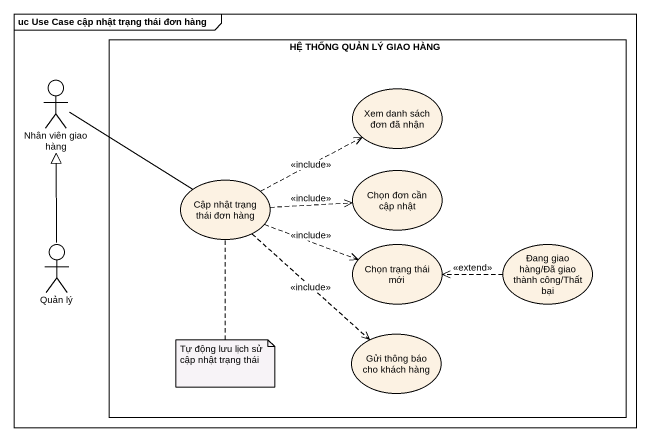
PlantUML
@startuml
mainframe uc Use Case cập nhật trạng thái đơn hàng
rectangle "HỆ THỐNG QUẢN LÝ GIAO HÀNG" as HỆ_THỐNG_QUẢN_LÝ_GIAO_HÀNG {
  usecase "Xem danh sách đơn đã nhận" as Xem_danh_sách_đơn_đã_nhận
  usecase "Chọn đơn cần cập nhật" as Chọn_đơn_cần_cập_nhật
  usecase "Cập nhật trạng thái đơn hàng" as Cập_nhật_trạng_thái_đơn_hàng
  usecase "Chọn trạng thái mới" as Chọn_trạng_thái_mới
  usecase "Đang giao hàng/Đã giao thành công/Thất bại" as Đang_giao_hàng_Đã_giao
  usecase "Gửi thông báo cho khách hàng" as Gửi_thông_báo_cho_khách_hàng
}
actor "Nhân viên giao hàng" as Nhân_viên_giao_hàng
actor "Quản lý" as Quản_lý
Nhân_viên_giao_hàng -right- Cập_nhật_trạng_thái_đơn_hàng
Cập_nhật_trạng_thái_đơn_hàng .right.> Xem_danh_sách_đơn_đã_nhận : <<include>>
Cập_nhật_trạng_thái_đơn_hàng .right.> Chọn_đơn_cần_cập_nhật : <<include>>
Cập_nhật_trạng_thái_đơn_hàng .right.> Chọn_trạng_thái_mới : <<include>>
Cập_nhật_trạng_thái_đơn_hàng ..> Gửi_thông_báo_cho_khách_hàng : <<include>>
Quản_lý -up-|> Nhân_viên_giao_hàng
Đang_giao_hàng_Đã_giao .left.> Chọn_trạng_thái_mới : <<extend>>
note bottom of Cập_nhật_trạng_thái_đơn_hàng : Tự động lưu lịch sử cập nhật trạng thái
@enduml
